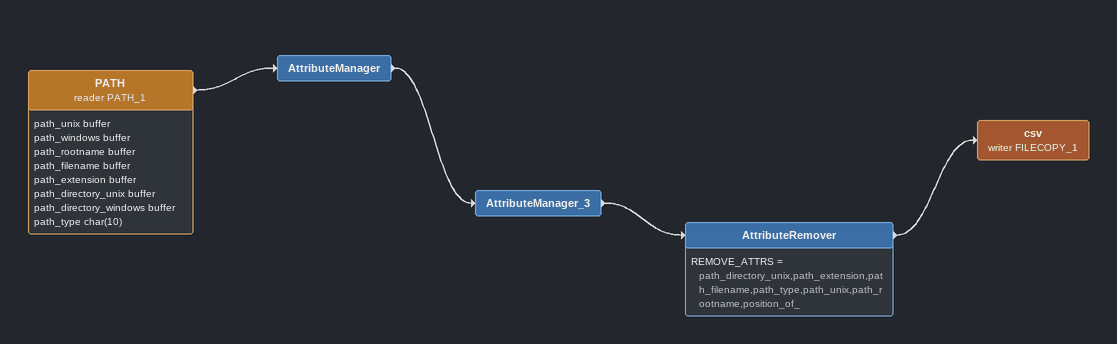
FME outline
PATH (reader PATH_1)
    attributes: path_unix buffer, path_windows buffer, path_rootname buffer, path_filename buffer, path_extension buffer, path_directory_unix buffer, path_directory_windows buffer, path_type char(10)
    -> AttributeManager
AttributeManager
    -> AttributeManager_3
AttributeManager_3
    -> AttributeRemover
AttributeRemover
    REMOVE_ATTRS = path_directory_unix,path_extension,path_filename,path_type,path_unix,path_rootname,position_of_
    -> csv (writer FILECOPY_1)
csv (writer FILECOPY_1)
